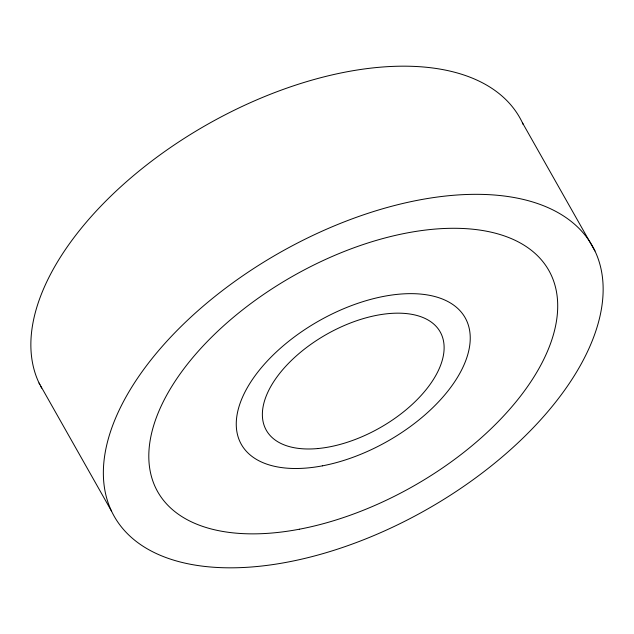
<?xml version="1.0" encoding="UTF-8"?>
<svg xmlns="http://www.w3.org/2000/svg" width="634" height="634" viewBox="0 0 634 634"><rect width="100%" height="100%" fill="white"/><g stroke="black" fill="none" stroke-linecap="round" stroke-linejoin="round"><path stroke-width="0.95" d="M522.456 122.83L594.954 250.977A274.641 147.968 -29.5 0 1 287.353 562.152A274.641 147.968 -29.5 0 1 177.449 330.092A274.641 147.968 -29.5 0 1 594.954 250.977M39.046 383.023L111.544 511.17M39.887 384.735A274.641 147.968 -29.5 0 1 217.296 118.946A274.641 147.968 -29.5 0 1 523.248 124.565M41.685 388.103A274.641 147.968 -29.5 0 1 40.758 386.431M299.327 529.224A224.705 121.062 -29.5 0 0 551.009 274.633A224.705 121.062 -29.5 0 0 209.418 339.364A224.705 121.062 -29.5 0 0 299.327 529.224M317.824 448.547A99.871 53.803 -29.5 0 0 443.435 340.68A99.871 53.803 -29.5 0 0 298.495 353.994A99.871 53.803 -29.5 0 0 317.824 448.547M322.397 465.847A128.583 69.272 -29.5 0 0 466.41 320.17A128.583 69.272 -29.5 0 0 270.948 357.204A128.583 69.272 -29.5 0 0 322.397 465.847"/></g></svg>
